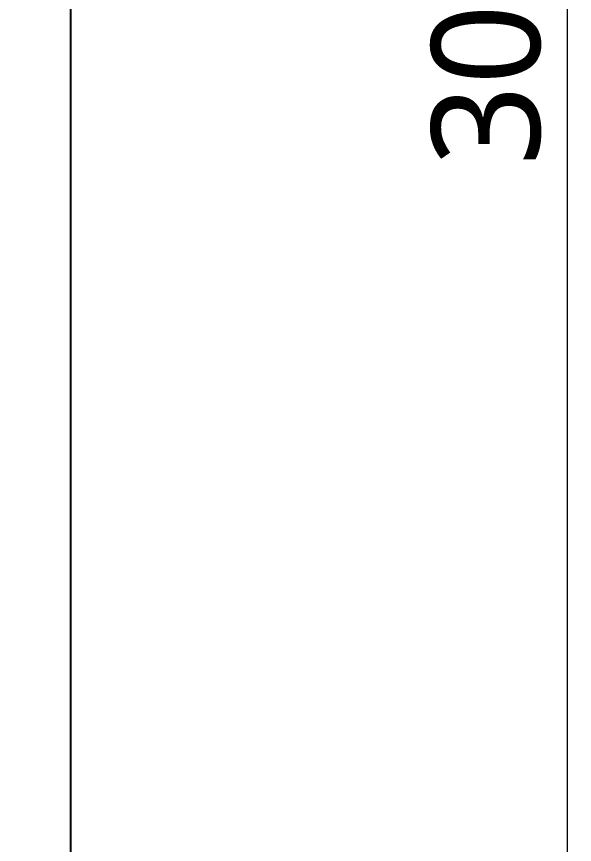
# Model space of a CAD drawing. Extents: x 16296660632 to 16296673681, y -37409619871 to -37409617503.
# Drawn here: x 16296673025.7 to 16296673077.2, y -37409617932 to -37409617855.7 of the extents above; entities that cross this region are included whole.
import ezdxf

# ---------------------------------------------------------------- set-up
doc = ezdxf.new("R2010")
doc.units = 0
doc.header["$LTSCALE"] = 10
doc.header["$MEASUREMENT"] = 0
doc.header["$PDMODE"] = 3
doc.header["$PDSIZE"] = -10
doc.layers.get('0').update_dxf_attribs({"linetype": 'CONTINUOUS'})
doc.layers.get('DEFPOINTS').update_dxf_attribs({"linetype": 'CONTINUOUS'})
doc.layers.add('BODY', color=7, linetype='CONTINUOUS')
doc.styles.add('Daelim Dimension', font='')
doc.styles.get('Daelim Dimension').set_extended_font_data('NanumGothic')
doc.dimstyles.new('DEFAULT', dxfattribs={"dimscale": 2, "dimtxt": 2, "dimasz": 2, "dimexe": 0, "dimexo": 2, "dimgap": 1, "dimtad": 1, "dimdec": 1, "dimzin": 9, "dimdsep": 46, "dimtxsty": 'Daelim Dimension', "dimcen": 0.5, "dimclrd": 252, "dimclre": 252, "dimclrt": 3, "dimadec": 1, "dimazin": 0, "dimtfac": 1, "dimtdec": 1, "dimtix": 1, "dimtmove": 0, "dimatfit": 3, "dimfxl": 1, "dimtolj": 1, "dimtzin": 1, "dimlwd": 9, "dimlwe": 9, "dimarcsym": 0})

# ---------------------------------------------------------------- blocks, each defined once
blk = doc.blocks.new('*D1')
at = {"layer": 'BODY', "color": 5, "lineweight": 9, "transparency": 16777216}
for p, q in [((16296673029.734381, -37409617708.244926), (16296673076.508051, -37409617708.244926)), ((16296673076.508051, -37409617712.244926), (16296673076.508051, -37409618004.244926)), ((16296673034.734381, -37409618008.244926), (16296673076.508051, -37409618008.244926))]:
    blk.add_line(p, q, dxfattribs=at)
at = {"layer": 'BODY', "color": 5, "transparency": 16777216}
for points in [[(16296673075.841379, -37409617712.244926), (16296673077.174709, -37409617712.244926), (16296673076.508051, -37409617708.244926)], [(16296673075.841379, -37409618004.244926), (16296673077.174709, -37409618004.244926), (16296673076.508051, -37409618008.244926)]]:
    blk.add_solid(points, dxfattribs=at)
at = {"layer": 'DEFPOINTS', "color": 0, "transparency": 16777216}
for p in [(16296673025.734381, -37409617708.244926), (16296673030.734381, -37409618008.244926), (16296673076.508051, -37409618008.244926)]:
    blk.add_point(p, dxfattribs=at)
at = {"layer": 'BODY', "color": 7, "transparency": 16777216, "insert": (16296673069.057409, -37409617858.244926), "char_height": 10, "attachment_point": 5, "rotation": 90, "style": 'Daelim Dimension'}
blk.add_mtext('\\A1;300', dxfattribs=at)

msp = doc.modelspace()

# ---------------------------------------------------------------- linework, layer by layer
msp.add_line((16296673030.734381, -37409618008.244926), (16296673030.734381, -37409617713.244926))

# ---------------------------------------------------------------- dimensions: what is measured, and where the dimension line sits
at = {"layer": 'BODY', "color": 5}
dim = msp.add_linear_dim(base=(16296673076.508051, -37409618008.244926), p1=(16296673025.734381, -37409617708.244926), p2=(16296673030.734381, -37409618008.244926), angle=90, dimstyle='DEFAULT', override={"dimtxt": 5, "dimclrd": 5, "dimclre": 5, "dimclrt": 7}, dxfattribs=at)
dim.commit()
dim.dimension.update_dxf_attribs({"geometry": '*D1', "text_midpoint": (16296673069.057409, -37409617858.244926)})

doc.saveas('drawing.dxf')
